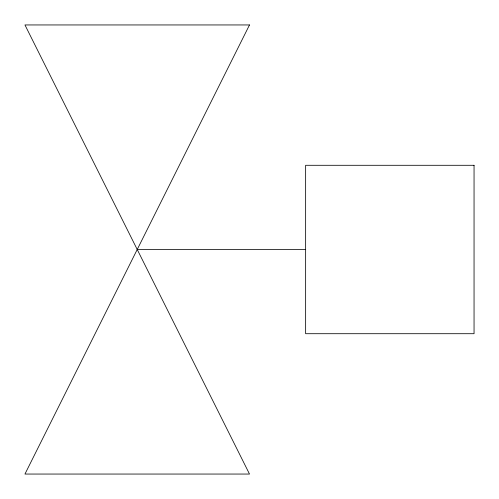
<?xml version="1.0" encoding="UTF-8"?>
<svg xmlns="http://www.w3.org/2000/svg" width="499" height="499" viewBox="0 0 499 499"><rect width="100%" height="100%" fill="white"/><g stroke="black" fill="none" stroke-linecap="round" stroke-linejoin="round"><path stroke-width="0.75" d="M137.225 249.5L305.637 249.5M249.5 24.95L24.95 474.05L249.5 474.05L24.95 24.95L249.5 24.95M474.05 165.294L305.637 165.294L305.637 333.706L474.05 333.706L474.05 165.294"/></g></svg>
